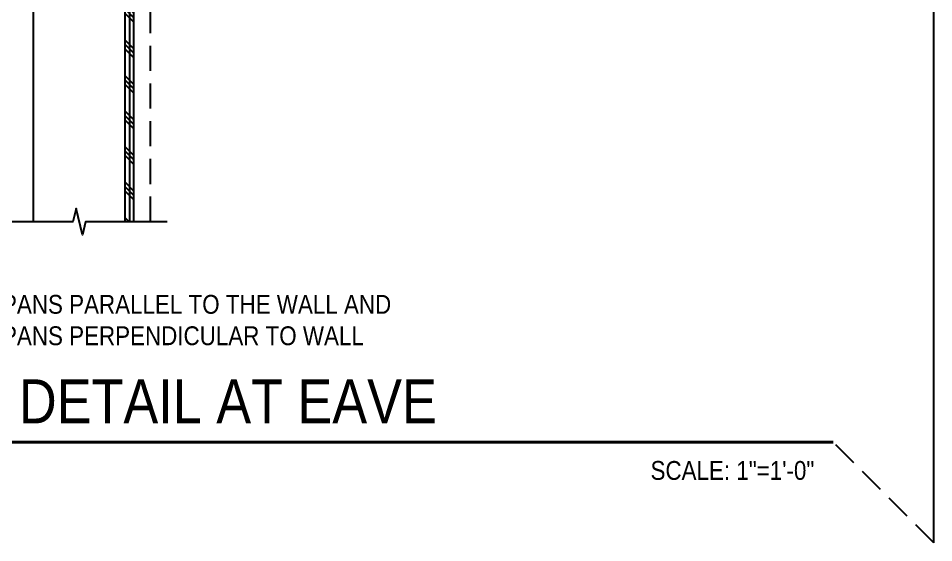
# Model space of a CAD drawing. Header units: inches. Extents: x -2661 to 42767, y -1222 to 9099.
# Drawn here: x 815.9 to 870.6, y 2287.5 to 2318.8 of the extents above; entities that cross this region are included whole.
import ezdxf
from ezdxf.enums import TextEntityAlignment as Align

# ---------------------------------------------------------------- set-up
doc = ezdxf.new("R2010")
doc.units = ezdxf.units.IN
doc.header["$LTSCALE"] = 12
doc.header["$MEASUREMENT"] = 0
doc.linetypes.add('HIDDEN2', pattern=[0.1875, 0.125, -0.0625])
doc.layers.get('0').update_dxf_attribs({"linetype": 'CONTINUOUS'})
doc.layers.add('S-ANNO-GRID-NONPLOT', color=251, linetype='CONTINUOUS', plot=False)
for name, color, linetype in [('S-ANNO-NOTE', 4, 'CONTINUOUS'), ('S-ARCH-FINISHES', 1, 'HIDDEN2'), ('S-BREAK', 2, 'CONTINUOUS'), ('S-WOOD', 3, 'CONTINUOUS')]:
    doc.layers.add(name, color=color, linetype=linetype)
doc.styles.add('Arial', font='arial.ttf', dxfattribs={"width": 0.85})

# ---------------------------------------------------------------- blocks, each defined once
blk = doc.blocks.new('Se_24x36_STARTERS_GRID')
blk.add_line((0, 0), (0, 92))
at = {"linetype": 'HIDDEN2'}
blk.add_line((0, 0), (-6, 6), dxfattribs=at)
blk = doc.blocks.new('*U654')
at = {"const_width": 0.188}
blk.add_lwpolyline([(4.5, 0), (81.209, 0)], dxfattribs=at)
at = {"style": 'Arial', "width": 0.85}
for tag, p in [('DWG_TITLE_1', (7.5, 6.188)), ('DWG_TITLE_2', (7.5, 2.438))]:
    blk.add_attdef(tag, text='', height=2.625, dxfattribs=at).set_placement(p, align=Align.MIDDLE_LEFT)
blk.add_attdef('#', text='', height=3, dxfattribs=at).set_placement((0, 0), align=Align.MIDDLE_CENTER)
blk.add_attdef('SCALE', text='', height=1.125, dxfattribs=at).set_placement((80.084, -1.125), align=Align.TOP_RIGHT)

msp = doc.modelspace()

# ---------------------------------------------------------------- hatches: boundary and pattern name
at = {"layer": 'S-WOOD'}
h = msp.add_hatch(dxfattribs=at)
h.set_pattern_fill('PLAST', color=1, scale=6, angle=-45, style=0)
h.set_pattern_definition([(315, (828.7468, 2319.0585), (1.06066, 1.06066), []), (315, (828.8794, 2319.1911), (1.06066, 1.06066), []), (315, (829.012, 2319.3237), (1.06066, 1.06066), [])])
h.paths.add_polyline_path([(822.8137, 2342.78074), (822.8137, 2306.70252), (822.3137, 2306.70252), (822.3137, 2342.78074)])

# ---------------------------------------------------------------- linework, layer by layer
at = {"layer": 'S-ARCH-FINISHES'}
msp.add_lwpolyline([(823.8137, 2306.70252), (823.8137, 2340.03836)], dxfattribs=at)
at = {"layer": 'S-BREAK'}
msp.add_lwpolyline([(824.8137, 2306.70252), (819.94228, 2306.70252), (819.75299, 2305.92416), (819.37442, 2307.48087), (819.18513, 2306.70252), (814.8137, 2306.70252)], dxfattribs=at)
at = {"layer": 'S-WOOD', "color": 1}
msp.add_line((822.5637, 2342.78074), (822.5637, 2306.70252), dxfattribs=at)
at = {"layer": 'S-WOOD'}
msp.add_lwpolyline([(822.8137, 2342.78074), (822.8137, 2306.70252), (822.3137, 2306.70252), (822.3137, 2342.78074)], close=True, dxfattribs=at)
msp.add_lwpolyline([(822.3137, 2306.70252), (822.3137, 2339.96824), (816.8137, 2339.96824), (816.8137, 2306.70252)], dxfattribs=at)

# ---------------------------------------------------------------- block references
at = {"layer": 'S-ANNO-GRID-NONPLOT'}
msp.add_blockref('Se_24x36_STARTERS_GRID', (870.57281, 2287.54657), dxfattribs=at)
at = {"layer": 'S-ANNO-NOTE'}
ref = msp.add_blockref('*U654', (783.36372, 2293.54657), dxfattribs=at)
ref.add_attrib('DWG_TITLE_2', 'ROOF FRAMING DETAIL AT EAVE', dxfattribs={"layer": '0', "height": 2.625, "style": 'Arial', "width": 0.85}).set_placement((790.86372, 2295.98407), align=Align.MIDDLE_LEFT)
ref.add_attrib('SCALE', 'SCALE: 1"=1\'-0"', dxfattribs={"layer": '0', "height": 1.125, "style": 'Arial', "width": 0.85}).set_placement((863.44781, 2292.42157), align=Align.TOP_RIGHT)

# ---------------------------------------------------------------- texts
at = {"layer": 'S-ANNO-NOTE', "insert": (791.40348, 2299.31774), "char_height": 1.125, "width": 47.0846239, "attachment_point": 7, "style": 'Arial'}
msp.add_mtext('NOTES:\\P\\pxi-3,l3,t3;1.^I2\'-0" MAX. WHERE SIP PANEL SPANS PARALLEL TO THE WALL AND 5\'-0" MAX. WHERE SIP PANEL SPANS PERPENDICULAR TO WALL', dxfattribs=at)

doc.saveas('drawing.dxf')
